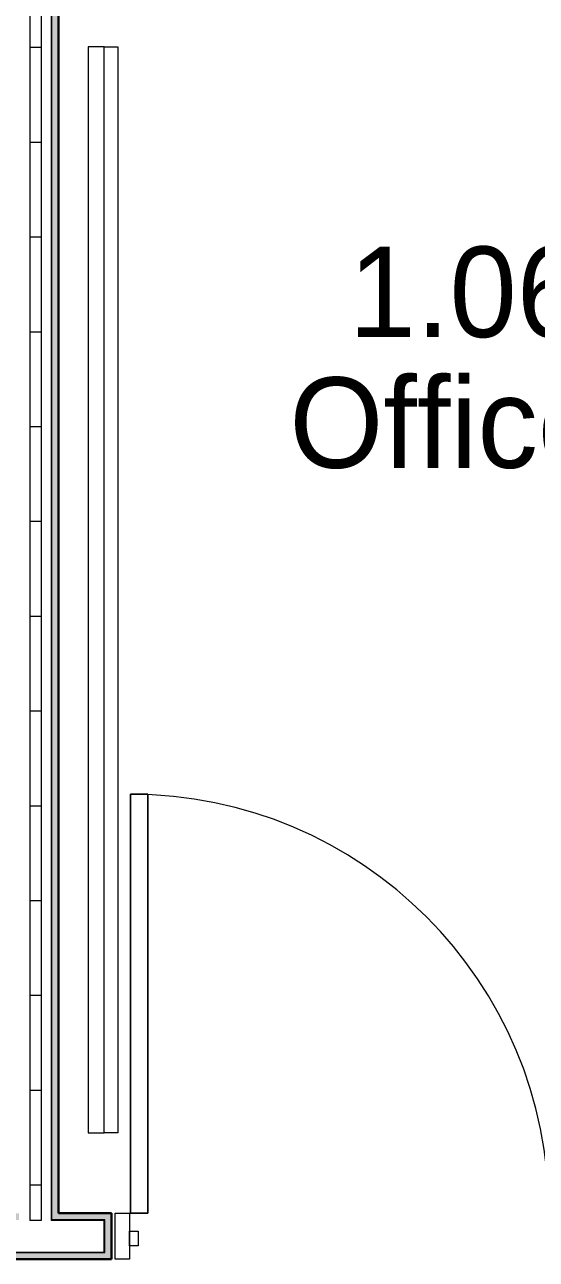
# Model space of a CAD drawing. Header units: millimetres. Extents: x 155920 to 295199, y -4084 to 97293.
# Drawn here: x 227912 to 229044, y 29805 to 32534 of the extents above; entities that cross this region are included whole.
import ezdxf

# ---------------------------------------------------------------- set-up
doc = ezdxf.new("R2010")
doc.units = ezdxf.units.MM
doc.header["$MEASUREMENT"] = 0
for name, color, linetype, lineweight in [('A-AREA-IDEN', 7, 'CONTINUOUS', 9), ('A-DOOR', 4, 'CONTINUOUS', 9), ('A-DOOR-FRAM', 4, 'CONTINUOUS', 18), ('A-WALL', 7, 'CONTINUOUS', 9), ('A-WALL-PATT', 7, 'CONTINUOUS', 25), ('I-FURN', 8, 'CONTINUOUS', 9), ('I-WALL', 7, 'CONTINUOUS', 9)]:
    doc.layers.add(name, color=color, linetype=linetype, lineweight=lineweight)
doc.styles.add('Century Gothic', font='GOTHIC.TTF', dxfattribs={"height": 200})

msp = doc.modelspace()

# ---------------------------------------------------------------- hatches: boundary and pattern name
at = {"layer": 'A-WALL-PATT', "lineweight": 9}
msp.add_hatch(color=256, dxfattribs=at).paths.add_polyline_path([(227971.9, 29907.3), (227986.9, 29907.3), (227986.9, 34245.3), (227971.9, 34245.3), (227971.9, 29920.8)], flags=0)
h = msp.add_hatch(color=256, dxfattribs=at)
h.paths.add_polyline_path([(229129.4, 29856.3), (229129.4, 29892.3), (230738.8, 29892.3), (230738.8, 29907.3), (229114.4, 29907.3), (229114.4, 29856.3)], flags=0)
h.paths.add_polyline_path([(226459.4, 29856.3), (226474.4, 29856.3), (226474.4, 29892.3), (227899.9, 29892.3), (227899.9, 29907.3), (226459.4, 29907.3)], flags=0)
h.paths.add_polyline_path([(228104.4, 29856.3), (228104.4, 29907.3), (227971.9, 29907.3), (227971.9, 29892.3), (228089.4, 29892.3), (228089.4, 29856.3)], flags=0)
h.paths.add_polyline_path([(222488.5, 29856.3), (222503.5, 29856.3), (222503.5, 29892.3), (222621, 29892.3), (222621, 29907.3), (222488.5, 29907.3)], flags=0)
h.paths.add_polyline_path([(223850.5, 29856.3), (223850.5, 29892.3), (225244.9, 29892.3), (225244.9, 29907.3), (223835.5, 29907.3), (223835.5, 29856.3)], flags=0)
h.paths.add_polyline_path([(225449.4, 29856.3), (225449.4, 29907.3), (225316.9, 29907.3), (225316.9, 29892.3), (225434.4, 29892.3), (225434.4, 29856.3)], flags=0)
h.paths.add_polyline_path([(222822.9, 29856.3), (222825.5, 29856.3), (222825.5, 29907.3), (222693, 29907.3), (222693, 29892.3), (222810.5, 29892.3), (222810.5, 29856.3)], flags=0)
h.paths.add_polyline_path([(221463.5, 29856.3), (221478.5, 29856.3), (221478.5, 29907.3), (220074.2, 29907.3), (220074.2, 29892.3), (221463.5, 29892.3)], flags=0)
at = {"layer": 'A-WALL-PATT', "lineweight": 5}
h = msp.add_hatch(color=256, dxfattribs=at)
h.paths.add_polyline_path([(230738.8, 29805.3), (230738.8, 29820.3), (229129.4, 29820.3), (229129.4, 29856.3), (229114.4, 29856.3), (229114.4, 29805.3), (230597.1, 29805.3)], flags=0)
h.paths.add_polyline_path([(228104.4, 29805.3), (228104.4, 29856.3), (228089.4, 29856.3), (228089.4, 29820.3), (226474.4, 29820.3), (226474.4, 29856.3), (226459.4, 29856.3), (226459.4, 29805.3), (227906, 29805.3)], flags=0)
h.paths.add_polyline_path([(225364.5, 29805.3), (225449.4, 29805.3), (225449.4, 29856.3), (225434.4, 29856.3), (225434.4, 29820.3), (223850.5, 29820.3), (223850.5, 29856.3), (223835.5, 29856.3), (223835.5, 29805.3), (225214.9, 29805.3)], flags=0)
h.paths.add_polyline_path([(222825.5, 29805.3), (222825.5, 29856.3), (222810.5, 29856.3), (222810.5, 29820.3), (222503.5, 29820.3), (222503.5, 29856.3), (222488.5, 29856.3), (222488.5, 29805.3), (222822.9, 29805.3)], flags=0)
h.paths.add_polyline_path([(220099.2, 29805.3), (221478.5, 29805.3), (221478.5, 29856.3), (221463.5, 29856.3), (221463.5, 29820.3), (220099.2, 29820.3)], flags=0)

# ---------------------------------------------------------------- linework, layer by layer
at = {"layer": 'A-DOOR'}
for p, q in [((228146.4, 30833.3), (228184.4, 30833.3)), ((228146.4, 29907.3), (228146.4, 30833.3)), ((228184.4, 30833.3), (228146.4, 30833.3)), ((228146.4, 30833.3), (228146.4, 29907.3)), ((228184.4, 30833.3), (228184.4, 29907.3)), ((228184.4, 29907.3), (228184.4, 30833.3)), ((228184.4, 29907.3), (228146.4, 29907.3)), ((228146.4, 29907.3), (228184.4, 29907.3))]:
    msp.add_line(p, q, dxfattribs=at)
msp.add_arc((228146.4, 29907.3), 926, 0, 90, dxfattribs=at)
at = {"layer": 'A-DOOR-FRAM', "lineweight": 20}
for p, q in [((228112.4, 29907.3), (228144.4, 29907.3)), ((228112.4, 29805.3), (228112.4, 29907.3)), ((228144.4, 29907.3), (228144.4, 29805.3)), ((228144.4, 29835.3), (228144.4, 29867.3)), ((228144.4, 29867.3), (228163.4, 29867.3)), ((228163.4, 29867.3), (228163.4, 29835.3)), ((228163.4, 29835.3), (228144.4, 29835.3)), ((228144.4, 29805.3), (228112.4, 29805.3))]:
    msp.add_line(p, q, dxfattribs=at)
at = {"layer": 'A-WALL'}
for p, q in [((227923.4, 34245.3), (227923.4, 29907.3)), ((227948.4, 34245.3), (227948.4, 29907.3)), ((227970.9, 34245.3), (227970.9, 29907.3)), ((227971.9, 34245.3), (227971.9, 29907.3)), ((227923.4, 29907.3), (227923.4, 29891.3)), ((227948.4, 29907.3), (227948.4, 29891.3)), ((227970.9, 29907.3), (227970.9, 29892.3)), ((227971.9, 29907.3), (227971.9, 29892.3)), ((227948.4, 29891.3), (227923.4, 29891.3)), ((227948.4, 29891.3), (227923.4, 29891.3)), ((227970.9, 29892.3), (227970.9, 29891.3)), ((228088.4, 29891.3), (227970.9, 29891.3)), ((228089.4, 29892.3), (227971.9, 29892.3)), ((228088.4, 29856.3), (228088.4, 29891.3)), ((228089.4, 29856.3), (228089.4, 29892.3)), ((228088.4, 29821.3), (228088.4, 29856.3)), ((228089.4, 29820.3), (228089.4, 29856.3)), ((226474.4, 29820.3), (228089.4, 29820.3)), ((226475.4, 29821.3), (228088.4, 29821.3))]:
    msp.add_line(p, q, dxfattribs=at)
at = {"layer": 'A-WALL-PATT', "linetype": 'Continuous', "lineweight": 9}
for p, q in [((227923.4, 32484), (227948.4, 32484)), ((227923.4, 32274.5), (227948.4, 32274.5)), ((227923.4, 32065), (227948.4, 32065)), ((227923.4, 31855.5), (227948.4, 31855.5)), ((227923.4, 31646), (227948.4, 31646)), ((227923.4, 31436.4), (227948.4, 31436.4)), ((227923.4, 31226.9), (227948.4, 31226.9)), ((227923.4, 31017.4), (227948.4, 31017.4)), ((227923.4, 30807.9), (227948.4, 30807.9)), ((227923.4, 30598.3), (227948.4, 30598.3)), ((227923.4, 30388.8), (227948.4, 30388.8)), ((227923.4, 30179.3), (227948.4, 30179.3)), ((227923.4, 29969.8), (227948.4, 29969.8))]:
    msp.add_line(p, q, dxfattribs=at)
at = {"layer": 'I-FURN'}
for p, q in [((228088, 32484.9), (228053, 32484.9)), ((228053, 32484.9), (228053, 30084.9)), ((228088, 32484.9), (228118, 32484.9)), ((228088, 30084.9), (228088, 32484.9)), ((228088, 30084.9), (228088, 32484.9)), ((228118, 32484.9), (228118, 30084.9)), ((228053, 30084.9), (228088, 30084.9)), ((228118, 30084.9), (228088, 30084.9))]:
    msp.add_line(p, q, dxfattribs=at)
at = {"layer": 'I-WALL', "lineweight": 30}
for p, q in [((227986.9, 29907.3), (227986.9, 34245.3)), ((228104.4, 29907.3), (227986.9, 29907.3)), ((228104.4, 29805.3), (228104.4, 29907.3)), ((226459.4, 29805.3), (228104.4, 29805.3))]:
    msp.add_line(p, q, dxfattribs=at)

# ---------------------------------------------------------------- texts
at = {"layer": 'A-AREA-IDEN', "style": 'Century Gothic'}
for s, p in [('1.06', (228629.1, 31843.6)), ('Office', (228497.7, 31554.6))]:
    msp.add_text(s, height=200, dxfattribs=at).set_placement(p)

doc.saveas('drawing.dxf')
